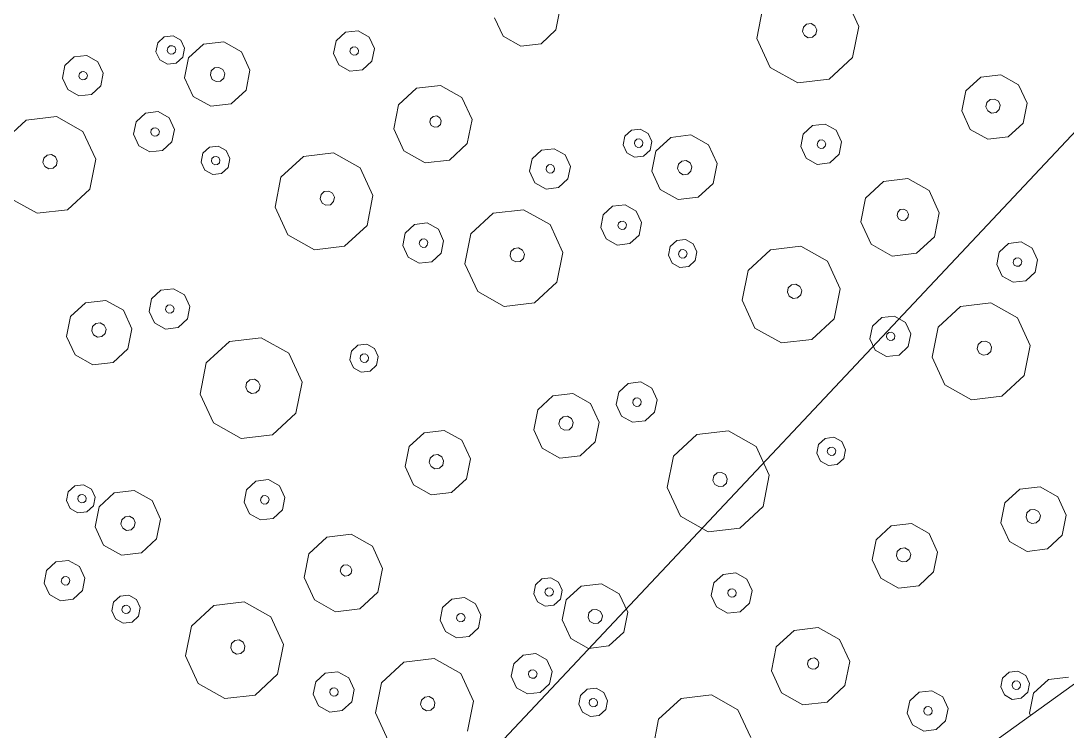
# Model space of a CAD drawing. Header units: metres. Extents: x -2858 to 512, y -1995 to 1252.
# Drawn here: x -474.192 to -470.121, y -195.534 to -192.772 of the extents above; entities that cross this region are included whole.
import ezdxf

# ---------------------------------------------------------------- set-up
doc = ezdxf.new("R2010")
doc.units = ezdxf.units.M
doc.layers.add('Calque commun', color=7, linetype='Continuous')

# ---------------------------------------------------------------- blocks, each defined once
blk = doc.blocks.new('pattern')
at = {"layer": 'Calque commun', "color": 54, "linetype": 'Continuous', "lineweight": 9}
for p, q in [((106.702, 106.776), (106.6427, 106.8284)), ((106.8489, 106.8087), (106.7808, 106.7685)), ((106.8527, 106.8175), (106.8489, 106.8087)), ((106.7808, 106.7685), (106.702, 106.776)), ((106.7633, 106.7317), (106.7931, 106.7493)), ((106.7931, 106.7493), (106.8276, 106.746)), ((106.8276, 106.746), (106.8535, 106.7231)), ((106.7495, 106.6999), (106.7633, 106.7317)), ((106.7852, 106.6995), (106.7893, 106.7091)), ((106.7893, 106.7091), (106.7983, 106.7143)), ((106.7983, 106.7143), (106.8086, 106.7134)), ((106.8086, 106.7134), (106.8164, 106.7065)), ((106.8164, 106.7065), (106.8186, 106.6964)), ((106.8535, 106.7231), (106.861, 106.6893)), ((106.7571, 106.6661), (106.7495, 106.6999)), ((106.783, 106.6432), (106.7571, 106.6661)), ((106.7875, 106.6894), (106.7852, 106.6995)), ((106.7952, 106.6825), (106.7875, 106.6894)), ((106.8056, 106.6816), (106.7952, 106.6825)), ((106.8145, 106.6868), (106.8056, 106.6816)), ((106.8186, 106.6964), (106.8145, 106.6868)), ((106.861, 106.6893), (106.8473, 106.6575)), ((106.8175, 106.6399), (106.783, 106.6432)), ((106.8473, 106.6575), (106.8175, 106.6399)), ((107.0466, 106.5607), (107.0892, 106.5858)), ((107.0892, 106.5858), (107.1384, 106.5811)), ((107.027, 106.5153), (107.0466, 106.5607)), ((107.1384, 106.5811), (107.1755, 106.5484)), ((107.1755, 106.5484), (107.1862, 106.5001)), ((107.0377, 106.467), (107.027, 106.5153)), ((107.0892, 106.5102), (107.0933, 106.5197)), ((107.0914, 106.5), (107.0892, 106.5102)), ((107.0933, 106.5197), (107.1022, 106.525)), ((107.1022, 106.525), (107.1126, 106.524)), ((107.1126, 106.524), (107.1204, 106.5171)), ((107.1226, 106.507), (107.1185, 106.4975)), ((107.1204, 106.5171), (107.1226, 106.507)), ((107.0748, 106.4343), (107.0377, 106.467)), ((107.0992, 106.4932), (107.0914, 106.5)), ((107.1095, 106.4922), (107.0992, 106.4932)), ((107.1185, 106.4975), (107.1095, 106.4922)), ((107.1862, 106.5001), (107.1666, 106.4548)), ((106.1798, 106.4017), (106.2479, 106.4419)), ((106.2479, 106.4419), (106.3267, 106.4344)), ((106.3267, 106.4344), (106.386, 106.382)), ((107.124, 106.4296), (107.0748, 106.4343)), ((107.1666, 106.4548), (107.124, 106.4296)), ((106.1483, 106.3291), (106.1798, 106.4017)), ((106.386, 106.382), (106.4032, 106.3048)), ((106.1655, 106.2519), (106.1483, 106.3291)), ((106.2413, 106.3117), (106.2482, 106.3276)), ((106.2451, 106.2948), (106.2413, 106.3117)), ((106.2482, 106.3276), (106.2631, 106.3364)), ((106.2631, 106.3364), (106.2803, 106.3347)), ((106.2803, 106.3347), (106.2933, 106.3233)), ((106.2971, 106.3064), (106.2902, 106.2905)), ((106.2933, 106.3233), (106.2971, 106.3064)), ((106.4032, 106.3048), (106.3717, 106.2322)), ((106.2581, 106.2834), (106.2451, 106.2948)), ((106.2753, 106.2817), (106.2581, 106.2834)), ((106.2902, 106.2905), (106.2753, 106.2817)), ((106.2248, 106.1995), (106.1655, 106.2519)), ((106.3717, 106.2322), (106.3036, 106.192)), ((106.3036, 106.192), (106.2248, 106.1995)), ((107.166, 106.1537), (107.2478, 106.202)), ((107.2478, 106.202), (107.3423, 106.193)), ((107.3423, 106.193), (107.4134, 106.1301)), ((106.6204, 106.1241), (106.6885, 106.1643)), ((106.6885, 106.1643), (106.7673, 106.1568)), ((106.7673, 106.1568), (106.8266, 106.1044)), ((107.1283, 106.0666), (107.166, 106.1537)), ((106.5889, 106.0515), (106.6204, 106.1241)), ((106.8266, 106.1044), (106.8438, 106.0272)), ((107.4134, 106.1301), (107.4341, 106.0375)), ((106.6962, 106.0515), (106.7111, 106.0603)), ((106.7111, 106.0603), (106.7284, 106.0587)), ((106.7284, 106.0587), (106.7413, 106.0472)), ((107.1489, 105.974), (107.1283, 106.0666)), ((107.2445, 106.0553), (107.25, 106.0679)), ((107.2475, 106.0417), (107.2445, 106.0553)), ((107.25, 106.0679), (107.2619, 106.075)), ((107.2619, 106.075), (107.2757, 106.0737)), ((107.2757, 106.0737), (107.2861, 106.0645)), ((107.2861, 106.0645), (107.2891, 106.051)), ((107.5963, 105.9549), (107.6436, 106.0638)), ((106.6061, 105.9743), (106.5889, 106.0515)), ((106.6893, 106.0357), (106.6962, 106.0515)), ((106.6931, 106.0188), (106.6893, 106.0357)), ((106.7061, 106.0073), (106.6931, 106.0188)), ((106.7382, 106.0145), (106.7233, 106.0057)), ((106.7451, 106.0303), (106.7382, 106.0145)), ((106.7413, 106.0472), (106.7451, 106.0303)), ((106.8438, 106.0272), (106.8123, 105.9547)), ((107.2579, 106.0326), (107.2475, 106.0417)), ((107.2717, 106.0313), (107.2579, 106.0326)), ((107.2836, 106.0383), (107.2717, 106.0313)), ((107.2891, 106.051), (107.2836, 106.0383)), ((107.4341, 106.0375), (107.3963, 105.9504)), ((106.6654, 105.9219), (106.6061, 105.9743)), ((106.7233, 106.0057), (106.7061, 106.0073)), ((107.2201, 105.9111), (107.1489, 105.974)), ((106.8123, 105.9547), (106.7442, 105.9144)), ((107.3963, 105.9504), (107.3146, 105.9021)), ((107.6221, 105.8391), (107.5963, 105.9549)), ((105.7819, 105.8565), (105.8841, 105.9169)), ((105.8841, 105.9169), (106.0022, 105.9056)), ((106.0022, 105.9056), (106.0912, 105.8271)), ((106.7442, 105.9144), (106.6654, 105.9219)), ((107.3146, 105.9021), (107.2201, 105.9111)), ((105.7347, 105.7477), (105.7819, 105.8565)), ((106.0912, 105.8271), (106.117, 105.7112)), ((107.7111, 105.7605), (107.6221, 105.8391)), ((107.9314, 105.8096), (107.8292, 105.7493)), ((105.7605, 105.6318), (105.7347, 105.7477)), ((105.88, 105.7334), (105.8869, 105.7493)), ((105.8838, 105.7166), (105.88, 105.7334)), ((105.8869, 105.7493), (105.9018, 105.7581)), ((105.9018, 105.7581), (105.919, 105.7565)), ((105.919, 105.7565), (105.932, 105.745)), ((105.9358, 105.7281), (105.9289, 105.7123)), ((105.932, 105.745), (105.9358, 105.7281)), ((107.8292, 105.7493), (107.7111, 105.7605)), ((105.8967, 105.7051), (105.8838, 105.7166)), ((105.914, 105.7035), (105.8967, 105.7051)), ((105.9289, 105.7123), (105.914, 105.7035)), ((106.117, 105.7112), (106.0698, 105.6024)), ((107.1942, 105.641), (107.2139, 105.6864)), ((107.2139, 105.6864), (107.2565, 105.7115)), ((107.2565, 105.7115), (107.3057, 105.7069)), ((107.3057, 105.7069), (107.3428, 105.6741)), ((105.4938, 105.6101), (105.5135, 105.6555)), ((105.5135, 105.6555), (105.556, 105.6806)), ((105.556, 105.6806), (105.6053, 105.6759)), ((105.6053, 105.6759), (105.6423, 105.6432)), ((107.2606, 105.6454), (107.2695, 105.6507)), ((107.2695, 105.6507), (107.2798, 105.6497)), ((107.2798, 105.6497), (107.2876, 105.6429)), ((107.3428, 105.6741), (107.3535, 105.6259)), ((105.5045, 105.5619), (105.4938, 105.6101)), ((105.556, 105.605), (105.5601, 105.6145)), ((105.5583, 105.5949), (105.556, 105.605)), ((105.5601, 105.6145), (105.5691, 105.6198)), ((105.5691, 105.6198), (105.5794, 105.6188)), ((105.5794, 105.6188), (105.5872, 105.6119)), ((105.5872, 105.6119), (105.5894, 105.6018)), ((105.6423, 105.6432), (105.6531, 105.5949)), ((105.8495, 105.5533), (105.7605, 105.6318)), ((106.5632, 105.5916), (106.593, 105.6092)), ((106.593, 105.6092), (106.6274, 105.6059)), ((106.6274, 105.6059), (106.6534, 105.583)), ((107.205, 105.5928), (107.1942, 105.641)), ((107.2564, 105.6359), (107.2606, 105.6454)), ((107.2587, 105.6258), (107.2564, 105.6359)), ((107.2665, 105.6189), (107.2587, 105.6258)), ((107.2768, 105.6179), (107.2665, 105.6189)), ((107.2857, 105.6232), (107.2768, 105.6179)), ((107.2899, 105.6327), (107.2857, 105.6232)), ((107.2876, 105.6429), (107.2899, 105.6327)), ((107.3535, 105.6259), (107.3338, 105.5805)), ((105.566, 105.588), (105.5583, 105.5949)), ((105.5764, 105.587), (105.566, 105.588)), ((105.5853, 105.5923), (105.5764, 105.587)), ((105.5894, 105.6018), (105.5853, 105.5923)), ((105.6531, 105.5949), (105.6334, 105.5496)), ((106.0698, 105.6024), (105.9676, 105.542)), ((106.5494, 105.5598), (106.5632, 105.5916)), ((106.5872, 105.557), (106.5913, 105.5665)), ((106.5913, 105.5665), (106.6002, 105.5718)), ((106.6002, 105.5718), (106.6106, 105.5708)), ((106.6106, 105.5708), (106.6184, 105.5639)), ((106.6534, 105.583), (106.6609, 105.5492)), ((107.242, 105.5601), (107.205, 105.5928)), ((107.3338, 105.5805), (107.2913, 105.5554)), ((107.9082, 105.5528), (107.938, 105.5704)), ((107.938, 105.5704), (107.9725, 105.5671)), ((107.9725, 105.5671), (107.9984, 105.5442)), ((105.5416, 105.5291), (105.5045, 105.5619)), ((105.5908, 105.5244), (105.5416, 105.5291)), ((105.6334, 105.5496), (105.5908, 105.5244)), ((105.9676, 105.542), (105.8495, 105.5533)), ((106.5569, 105.526), (106.5494, 105.5598)), ((106.5829, 105.5031), (106.5569, 105.526)), ((106.5894, 105.5468), (106.5872, 105.557)), ((106.5972, 105.54), (106.5894, 105.5468)), ((106.6075, 105.539), (106.5972, 105.54)), ((106.6165, 105.5443), (106.6075, 105.539)), ((106.6206, 105.5538), (106.6165, 105.5443)), ((106.6184, 105.5639), (106.6206, 105.5538)), ((106.6609, 105.5492), (106.6471, 105.5174)), ((107.2913, 105.5554), (107.242, 105.5601)), ((107.8944, 105.5211), (107.9082, 105.5528)), ((107.9339, 105.5183), (107.938, 105.5279)), ((107.938, 105.5279), (107.947, 105.5331)), ((107.947, 105.5331), (107.9573, 105.5322)), ((107.9573, 105.5322), (107.9651, 105.5253)), ((107.9651, 105.5253), (107.9673, 105.5151)), ((107.9984, 105.5442), (108.0059, 105.5105)), ((106.0578, 105.4805), (106.1004, 105.5056)), ((106.1004, 105.5056), (106.1496, 105.501)), ((106.1496, 105.501), (106.1866, 105.4682)), ((106.6173, 105.4998), (106.5829, 105.5031)), ((106.6471, 105.5174), (106.6173, 105.4998)), ((106.8349, 105.4372), (106.9413, 105.5001)), ((106.9413, 105.5001), (107.0644, 105.4883)), ((107.0644, 105.4883), (107.157, 105.4065)), ((107.902, 105.4873), (107.8944, 105.5211)), ((107.9279, 105.4644), (107.902, 105.4873)), ((107.9361, 105.5082), (107.9339, 105.5183)), ((107.9439, 105.5013), (107.9361, 105.5082)), ((107.9543, 105.5003), (107.9439, 105.5013)), ((107.9632, 105.5056), (107.9543, 105.5003)), ((107.9673, 105.5151), (107.9632, 105.5056)), ((108.0059, 105.5105), (107.9922, 105.4787)), ((106.0381, 105.4351), (106.0578, 105.4805)), ((106.1044, 105.4395), (106.1134, 105.4448)), ((106.1134, 105.4448), (106.1237, 105.4438)), ((106.1237, 105.4438), (106.1315, 105.437)), ((106.1866, 105.4682), (106.1974, 105.42)), ((107.9624, 105.4611), (107.9279, 105.4644)), ((107.9922, 105.4787), (107.9624, 105.4611)), ((106.0489, 105.3869), (106.0381, 105.4351)), ((106.1003, 105.43), (106.1044, 105.4395)), ((106.1026, 105.4199), (106.1003, 105.43)), ((106.1103, 105.413), (106.1026, 105.4199)), ((106.1207, 105.412), (106.1103, 105.413)), ((106.1296, 105.4173), (106.1207, 105.412)), ((106.1338, 105.4268), (106.1296, 105.4173)), ((106.1315, 105.437), (106.1338, 105.4268)), ((106.1974, 105.42), (106.1777, 105.3746)), ((106.7857, 105.3238), (106.8349, 105.4372)), ((107.157, 105.4065), (107.1839, 105.2859)), ((107.5995, 105.3818), (107.6676, 105.422)), ((107.6676, 105.422), (107.7464, 105.4145)), ((107.7464, 105.4145), (107.8057, 105.3621)), ((106.0859, 105.3542), (106.0489, 105.3869)), ((106.1777, 105.3746), (106.1351, 105.3495)), ((107.568, 105.3092), (107.5995, 105.3818)), ((107.8057, 105.3621), (107.8229, 105.2849)), ((106.1351, 105.3495), (106.0859, 105.3542)), ((106.8126, 105.2032), (106.7857, 105.3238)), ((106.9469, 105.3081), (106.9538, 105.324)), ((106.9538, 105.324), (106.9687, 105.3328)), ((106.9687, 105.3328), (106.9859, 105.3311)), ((106.9859, 105.3311), (106.9989, 105.3197)), ((107.6751, 105.3174), (107.69, 105.3262)), ((107.69, 105.3262), (107.7073, 105.3246)), ((107.7073, 105.3246), (107.7202, 105.3131)), ((107.9672, 105.3162), (108.0098, 105.3413)), ((108.0098, 105.3413), (108.059, 105.3366)), ((108.059, 105.3366), (108.0961, 105.3039)), ((105.6328, 105.2485), (105.7146, 105.2968)), ((105.7146, 105.2968), (105.8091, 105.2878)), ((105.8091, 105.2878), (105.8803, 105.2249)), ((106.9507, 105.2912), (106.9469, 105.3081)), ((106.9636, 105.2797), (106.9507, 105.2912)), ((106.9809, 105.2781), (106.9636, 105.2797)), ((106.9958, 105.2869), (106.9809, 105.2781)), ((107.0027, 105.3028), (106.9958, 105.2869)), ((106.9989, 105.3197), (107.0027, 105.3028)), ((107.1839, 105.2859), (107.1347, 105.1725)), ((107.5852, 105.232), (107.568, 105.3092)), ((107.6683, 105.3015), (107.6751, 105.3174)), ((107.672, 105.2846), (107.6683, 105.3015)), ((107.685, 105.2732), (107.672, 105.2846)), ((107.7171, 105.2803), (107.7022, 105.2715)), ((107.724, 105.2962), (107.7171, 105.2803)), ((107.7202, 105.3131), (107.724, 105.2962)), ((107.8229, 105.2849), (107.7914, 105.2123)), ((107.9475, 105.2708), (107.9672, 105.3162)), ((108.0126, 105.2781), (108.0215, 105.2834)), ((108.0215, 105.2834), (108.0319, 105.2824)), ((108.0319, 105.2824), (108.0396, 105.2755)), ((108.0961, 105.3039), (108.1068, 105.2556)), ((105.0872, 105.2189), (105.1553, 105.2591)), ((105.1553, 105.2591), (105.2341, 105.2516)), ((105.2341, 105.2516), (105.2934, 105.1992)), ((105.5951, 105.1614), (105.6328, 105.2485)), ((107.7022, 105.2715), (107.685, 105.2732)), ((107.9583, 105.2225), (107.9475, 105.2708)), ((108.0084, 105.2686), (108.0126, 105.2781)), ((108.0107, 105.2585), (108.0084, 105.2686)), ((108.0185, 105.2516), (108.0107, 105.2585)), ((108.0288, 105.2506), (108.0185, 105.2516)), ((108.0378, 105.2559), (108.0288, 105.2506)), ((108.0419, 105.2654), (108.0378, 105.2559)), ((108.0396, 105.2755), (108.0419, 105.2654)), ((108.1068, 105.2556), (108.0872, 105.2103)), ((105.0557, 105.1463), (105.0872, 105.2189)), ((105.2934, 105.1992), (105.3106, 105.122)), ((105.8803, 105.2249), (105.9009, 105.1323)), ((106.1104, 105.1586), (106.2126, 105.2189)), ((106.2126, 105.2189), (106.3307, 105.2077)), ((106.3307, 105.2077), (106.4196, 105.1291)), ((106.9052, 105.1214), (106.8126, 105.2032)), ((107.6445, 105.1796), (107.5852, 105.232)), ((107.7914, 105.2123), (107.7233, 105.1721)), ((107.9954, 105.1898), (107.9583, 105.2225)), ((108.0872, 105.2103), (108.0446, 105.1851)), ((108.2576, 105.1654), (108.3598, 105.2257)), ((105.6157, 105.0688), (105.5951, 105.1614)), ((105.7113, 105.1501), (105.7168, 105.1628)), ((105.7168, 105.1628), (105.7287, 105.1698)), ((105.7287, 105.1698), (105.7425, 105.1685)), ((105.7425, 105.1685), (105.7529, 105.1593)), ((105.7529, 105.1593), (105.7559, 105.1458)), ((106.0632, 105.0497), (106.1104, 105.1586)), ((107.1347, 105.1725), (107.0283, 105.1096)), ((107.7233, 105.1721), (107.6445, 105.1796)), ((108.0446, 105.1851), (107.9954, 105.1898)), ((108.2104, 105.0565), (108.2576, 105.1654)), ((105.0729, 105.0691), (105.0557, 105.1463)), ((105.1562, 105.1305), (105.163, 105.1463)), ((105.1599, 105.1136), (105.1562, 105.1305)), ((105.163, 105.1463), (105.178, 105.1551)), ((105.178, 105.1551), (105.1952, 105.1535)), ((105.1952, 105.1535), (105.2082, 105.142)), ((105.2119, 105.1252), (105.205, 105.1093)), ((105.2082, 105.142), (105.2119, 105.1252)), ((105.3106, 105.122), (105.2791, 105.0495)), ((105.7143, 105.1365), (105.7113, 105.1501)), ((105.7247, 105.1274), (105.7143, 105.1365)), ((105.7385, 105.1261), (105.7247, 105.1274)), ((105.7504, 105.1331), (105.7385, 105.1261)), ((105.7559, 105.1458), (105.7504, 105.1331)), ((105.9009, 105.1323), (105.8631, 105.0452)), ((106.4196, 105.1291), (106.4454, 105.0133)), ((107.0283, 105.1096), (106.9052, 105.1214)), ((107.692, 105.1036), (107.7058, 105.1353)), ((107.7058, 105.1353), (107.7356, 105.1529)), ((107.7318, 105.1127), (107.7408, 105.118)), ((107.7356, 105.1529), (107.7701, 105.1496)), ((107.7408, 105.118), (107.7511, 105.117)), ((107.7511, 105.117), (107.7589, 105.1101)), ((107.7701, 105.1496), (107.796, 105.1267)), ((107.796, 105.1267), (107.8035, 105.0929)), ((105.1729, 105.1021), (105.1599, 105.1136)), ((105.1901, 105.1005), (105.1729, 105.1021)), ((105.205, 105.1093), (105.1901, 105.1005)), ((107.6996, 105.0698), (107.692, 105.1036)), ((107.7277, 105.1032), (107.7318, 105.1127)), ((107.73, 105.0931), (107.7277, 105.1032)), ((107.7377, 105.0862), (107.73, 105.0931)), ((107.7481, 105.0852), (107.7377, 105.0862)), ((107.757, 105.0905), (107.7481, 105.0852)), ((107.7611, 105.1), (107.757, 105.0905)), ((107.7589, 105.1101), (107.7611, 105.1)), ((107.8035, 105.0929), (107.7898, 105.0612)), ((105.1322, 105.0167), (105.0729, 105.0691)), ((105.2791, 105.0495), (105.211, 105.0092)), ((105.6869, 105.0059), (105.6157, 105.0688)), ((105.8631, 105.0452), (105.7814, 104.9969)), ((106.089, 104.9339), (106.0632, 105.0497)), ((106.2085, 105.0355), (106.2153, 105.0514)), ((106.2122, 105.0186), (106.2085, 105.0355)), ((106.2153, 105.0514), (106.2302, 105.0602)), ((106.2302, 105.0602), (106.2475, 105.0585)), ((106.2475, 105.0585), (106.2604, 105.0471)), ((106.2604, 105.0471), (106.2642, 105.0302)), ((107.7255, 105.0469), (107.6996, 105.0698)), ((107.76, 105.0436), (107.7255, 105.0469)), ((107.7898, 105.0612), (107.76, 105.0436)), ((108.2362, 104.9407), (108.2104, 105.0565)), ((108.3557, 105.0423), (108.3626, 105.0582)), ((108.3594, 105.0254), (108.3557, 105.0423)), ((108.3626, 105.0582), (108.3775, 105.067)), ((108.3775, 105.067), (108.3947, 105.0653)), ((108.3947, 105.0653), (108.4077, 105.0539)), ((108.4114, 105.037), (108.4045, 105.0211)), ((108.4077, 105.0539), (108.4114, 105.037)), ((105.211, 105.0092), (105.1322, 105.0167)), ((105.7814, 104.9969), (105.6869, 105.0059)), ((106.2252, 105.0072), (106.2122, 105.0186)), ((106.2424, 105.0055), (106.2252, 105.0072)), ((106.2573, 105.0143), (106.2424, 105.0055)), ((106.2642, 105.0302), (106.2573, 105.0143)), ((106.4454, 105.0133), (106.3982, 104.9044)), ((108.3724, 105.0139), (108.3594, 105.0254)), ((108.3896, 105.0123), (108.3724, 105.0139)), ((108.4045, 105.0211), (108.3896, 105.0123)), ((108.5927, 105.0201), (108.5455, 104.9112)), ((107.9695, 104.919), (107.9891, 104.9643)), ((107.9891, 104.9643), (108.0317, 104.9894)), ((108.0317, 104.9894), (108.0809, 104.9848)), ((108.0809, 104.9848), (108.118, 104.952)), ((106.1779, 104.8554), (106.089, 104.9339)), ((106.8876, 104.8703), (106.9073, 104.9157)), ((106.9073, 104.9157), (106.9498, 104.9408)), ((106.9498, 104.9408), (106.999, 104.9361)), ((106.999, 104.9361), (107.0361, 104.9034)), ((107.9802, 104.8707), (107.9695, 104.919)), ((108.0317, 104.9138), (108.0358, 104.9233)), ((108.0339, 104.9037), (108.0317, 104.9138)), ((108.0358, 104.9233), (108.0447, 104.9286)), ((108.0447, 104.9286), (108.0551, 104.9276)), ((108.0551, 104.9276), (108.0629, 104.9208)), ((108.0629, 104.9208), (108.0651, 104.9106)), ((108.118, 104.952), (108.1288, 104.9038)), ((108.3251, 104.8621), (108.2362, 104.9407)), ((106.3982, 104.9044), (106.2961, 104.8441)), ((106.9498, 104.8652), (106.9539, 104.8747)), ((106.9539, 104.8747), (106.9629, 104.88)), ((106.9629, 104.88), (106.9732, 104.879)), ((106.9732, 104.879), (106.981, 104.8721)), ((106.981, 104.8721), (106.9832, 104.862)), ((107.0361, 104.9034), (107.0469, 104.8551)), ((108.0417, 104.8968), (108.0339, 104.9037)), ((108.052, 104.8958), (108.0417, 104.8968)), ((108.061, 104.9011), (108.052, 104.8958)), ((108.0651, 104.9106), (108.061, 104.9011)), ((108.1288, 104.9038), (108.1091, 104.8584)), ((108.5455, 104.9112), (108.4433, 104.8509)), ((106.2961, 104.8441), (106.1779, 104.8554)), ((106.8983, 104.822), (106.8876, 104.8703)), ((106.952, 104.855), (106.9498, 104.8652)), ((106.9598, 104.8482), (106.952, 104.855)), ((106.9702, 104.8472), (106.9598, 104.8482)), ((106.9791, 104.8525), (106.9702, 104.8472)), ((106.9832, 104.862), (106.9791, 104.8525)), ((107.0469, 104.8551), (107.0272, 104.8098)), ((107.1223, 104.8053), (107.1904, 104.8455)), ((107.1904, 104.8455), (107.2692, 104.838)), ((107.2692, 104.838), (107.3285, 104.7857)), ((108.0173, 104.838), (107.9802, 104.8707)), ((108.0665, 104.8333), (108.0173, 104.838)), ((108.1091, 104.8584), (108.0665, 104.8333)), ((108.4433, 104.8509), (108.3251, 104.8621)), ((105.6807, 104.7812), (105.7233, 104.8064)), ((105.7233, 104.8064), (105.7725, 104.8017)), ((105.7725, 104.8017), (105.8096, 104.7689)), ((106.9354, 104.7893), (106.8983, 104.822)), ((107.0272, 104.8098), (106.9846, 104.7846)), ((107.0908, 104.7327), (107.1223, 104.8053)), ((108.5335, 104.7893), (108.576, 104.8145)), ((108.576, 104.8145), (108.6253, 104.8098)), ((108.6253, 104.8098), (108.6623, 104.7771)), ((105.6611, 104.7359), (105.6807, 104.7812)), ((105.8096, 104.7689), (105.8203, 104.7207)), ((106.9846, 104.7846), (106.9354, 104.7893)), ((107.3285, 104.7857), (107.3457, 104.7084)), ((108.5138, 104.744), (108.5335, 104.7893)), ((108.5801, 104.7484), (108.5891, 104.7537)), ((108.5891, 104.7537), (108.5994, 104.7527)), ((108.5994, 104.7527), (108.6072, 104.7458)), ((108.6623, 104.7771), (108.6731, 104.7288)), ((105.6718, 104.6876), (105.6611, 104.7359)), ((105.7233, 104.7307), (105.7274, 104.7403)), ((105.7255, 104.7206), (105.7233, 104.7307)), ((105.7333, 104.7137), (105.7255, 104.7206)), ((105.7274, 104.7403), (105.7363, 104.7455)), ((105.7436, 104.7127), (105.7333, 104.7137)), ((105.7363, 104.7455), (105.7467, 104.7445)), ((105.7526, 104.718), (105.7436, 104.7127)), ((105.7467, 104.7445), (105.7544, 104.7377)), ((105.7567, 104.7275), (105.7526, 104.718)), ((105.7544, 104.7377), (105.7567, 104.7275)), ((105.8203, 104.7207), (105.8007, 104.6753)), ((107.108, 104.6555), (107.0908, 104.7327)), ((107.1838, 104.7154), (107.1907, 104.7312)), ((107.1876, 104.6985), (107.1838, 104.7154)), ((107.1907, 104.7312), (107.2056, 104.74)), ((107.2056, 104.74), (107.2228, 104.7384)), ((107.2228, 104.7384), (107.2358, 104.7269)), ((107.2396, 104.71), (107.2327, 104.6942)), ((107.2358, 104.7269), (107.2396, 104.71)), ((108.5245, 104.6957), (108.5138, 104.744)), ((108.576, 104.7389), (108.5801, 104.7484)), ((108.5782, 104.7287), (108.576, 104.7389)), ((108.586, 104.7218), (108.5782, 104.7287)), ((108.5964, 104.7209), (108.586, 104.7218)), ((108.6053, 104.7261), (108.5964, 104.7209)), ((108.6094, 104.7357), (108.6053, 104.7261)), ((108.6072, 104.7458), (108.6094, 104.7357)), ((108.6731, 104.7288), (108.6534, 104.6834)), ((105.7089, 104.6549), (105.6718, 104.6876)), ((105.8007, 104.6753), (105.7581, 104.6502)), ((107.2006, 104.687), (107.1876, 104.6985)), ((107.2178, 104.6854), (107.2006, 104.687)), ((107.2327, 104.6942), (107.2178, 104.6854)), ((107.3457, 104.7084), (107.3142, 104.6359)), ((108.5616, 104.663), (108.5245, 104.6957)), ((108.6534, 104.6834), (108.6108, 104.6583)), ((105.7581, 104.6502), (105.7089, 104.6549)), ((106.3613, 104.6159), (106.375, 104.6476)), ((106.375, 104.6476), (106.4048, 104.6652)), ((106.4048, 104.6652), (106.4393, 104.6619)), ((106.4048, 104.6227), (106.4138, 104.6279)), ((106.4138, 104.6279), (106.4241, 104.627)), ((106.4393, 104.6619), (106.4652, 104.639)), ((106.4652, 104.639), (106.4728, 104.6053)), ((107.1673, 104.6031), (107.108, 104.6555)), ((107.3142, 104.6359), (107.2461, 104.5956)), ((108.6108, 104.6583), (108.5616, 104.663)), ((105.3017, 104.532), (105.4081, 104.5949)), ((105.4081, 104.5949), (105.5312, 104.5831)), ((106.3688, 104.5821), (106.3613, 104.6159)), ((106.4007, 104.6131), (106.4048, 104.6227)), ((106.403, 104.603), (106.4007, 104.6131)), ((106.4108, 104.5961), (106.403, 104.603)), ((106.4211, 104.5951), (106.4108, 104.5961)), ((106.43, 104.6004), (106.4211, 104.5951)), ((106.4241, 104.627), (106.4319, 104.6201)), ((106.4342, 104.61), (106.43, 104.6004)), ((106.4319, 104.6201), (106.4342, 104.61)), ((106.4728, 104.6053), (106.459, 104.5735)), ((107.2461, 104.5956), (107.1673, 104.6031)), ((108.1085, 104.5574), (108.1903, 104.6056)), ((108.1903, 104.6056), (108.2848, 104.5966)), ((108.2848, 104.5966), (108.3559, 104.5338)), ((105.5312, 104.5831), (105.6238, 104.5013)), ((106.3947, 104.5592), (106.3688, 104.5821)), ((106.4292, 104.5559), (106.3947, 104.5592)), ((106.459, 104.5735), (106.4292, 104.5559)), ((107.5629, 104.5277), (107.631, 104.5679)), ((107.631, 104.5679), (107.7098, 104.5604)), ((107.7098, 104.5604), (107.7691, 104.5081)), ((108.0707, 104.4703), (108.1085, 104.5574)), ((105.2525, 104.4186), (105.3017, 104.532)), ((106.0663, 104.4766), (106.1344, 104.5168)), ((106.1344, 104.5168), (106.2132, 104.5093)), ((106.2132, 104.5093), (106.2725, 104.457)), ((107.5314, 104.4552), (107.5629, 104.5277)), ((107.7691, 104.5081), (107.7863, 104.4309)), ((108.3559, 104.5338), (108.3766, 104.4411)), ((108.5861, 104.4674), (108.6882, 104.5277)), ((108.6882, 104.5277), (108.8064, 104.5165)), ((108.8064, 104.5165), (108.8953, 104.438)), ((105.6238, 104.5013), (105.6507, 104.3807)), ((106.0348, 104.404), (106.0663, 104.4766)), ((108.0914, 104.3776), (108.0707, 104.4703)), ((108.187, 104.4589), (108.1925, 104.4716)), ((108.1925, 104.4716), (108.2044, 104.4786)), ((108.2044, 104.4786), (108.2182, 104.4773)), ((108.2182, 104.4773), (108.2286, 104.4682)), ((108.2286, 104.4682), (108.2316, 104.4546)), ((108.5388, 104.3586), (108.5861, 104.4674)), ((105.4206, 104.4188), (105.4355, 104.4276)), ((105.4355, 104.4276), (105.4527, 104.4259)), ((105.4527, 104.4259), (105.4657, 104.4145)), ((106.2725, 104.457), (106.2897, 104.3797)), ((106.434, 104.411), (106.4766, 104.4361)), ((106.4766, 104.4361), (106.5258, 104.4314)), ((106.5258, 104.4314), (106.5629, 104.3987)), ((107.5486, 104.3779), (107.5314, 104.4552)), ((107.6318, 104.4393), (107.6387, 104.4552)), ((107.6356, 104.4224), (107.6318, 104.4393)), ((107.6387, 104.4552), (107.6536, 104.464)), ((107.6536, 104.464), (107.6709, 104.4623)), ((107.6709, 104.4623), (107.6838, 104.4509)), ((107.6876, 104.434), (107.6807, 104.4181)), ((107.6838, 104.4509), (107.6876, 104.434)), ((107.7863, 104.4309), (107.7548, 104.3583)), ((108.19, 104.4454), (108.187, 104.4589)), ((108.2004, 104.4362), (108.19, 104.4454)), ((108.2141, 104.4349), (108.2004, 104.4362)), ((108.2261, 104.4419), (108.2141, 104.4349)), ((108.2316, 104.4546), (108.2261, 104.4419)), ((108.3766, 104.4411), (108.3388, 104.354)), ((108.8953, 104.438), (108.9211, 104.3221)), ((105.4137, 104.4029), (105.4206, 104.4188)), ((105.4175, 104.386), (105.4137, 104.4029)), ((105.4305, 104.3745), (105.4175, 104.386)), ((105.4695, 104.3976), (105.4626, 104.3817)), ((105.4657, 104.4145), (105.4695, 104.3976)), ((106.052, 104.3268), (106.0348, 104.404)), ((106.1351, 104.3963), (106.142, 104.4122)), ((106.1388, 104.3794), (106.1351, 104.3963)), ((106.142, 104.4122), (106.1569, 104.421)), ((106.1569, 104.421), (106.1741, 104.4194)), ((106.1741, 104.4194), (106.1871, 104.4079)), ((106.1908, 104.391), (106.1839, 104.3751)), ((106.1871, 104.4079), (106.1908, 104.391)), ((106.4144, 104.3656), (106.434, 104.411)), ((106.5629, 104.3987), (106.5737, 104.3504)), ((107.6486, 104.411), (107.6356, 104.4224)), ((107.6658, 104.4093), (107.6486, 104.411)), ((107.6807, 104.4181), (107.6658, 104.4093)), ((105.4477, 104.3729), (105.4305, 104.3745)), ((105.4626, 104.3817), (105.4477, 104.3729)), ((105.6507, 104.3807), (105.6015, 104.2673)), ((106.1518, 104.368), (106.1388, 104.3794)), ((106.169, 104.3663), (106.1518, 104.368)), ((106.1839, 104.3751), (106.169, 104.3663)), ((106.2897, 104.3797), (106.2582, 104.3072)), ((106.4251, 104.3173), (106.4144, 104.3656)), ((106.4753, 104.3634), (106.4794, 104.3729)), ((106.4775, 104.3533), (106.4753, 104.3634)), ((106.4853, 104.3464), (106.4775, 104.3533)), ((106.4794, 104.3729), (106.4883, 104.3782)), ((106.4957, 104.3454), (106.4853, 104.3464)), ((106.4883, 104.3782), (106.4987, 104.3772)), ((106.5046, 104.3507), (106.4957, 104.3454)), ((106.4987, 104.3772), (106.5065, 104.3703)), ((106.5087, 104.3602), (106.5046, 104.3507)), ((106.5065, 104.3703), (106.5087, 104.3602)), ((106.5737, 104.3504), (106.554, 104.3051)), ((107.6079, 104.3256), (107.5486, 104.3779)), ((107.7548, 104.3583), (107.6867, 104.3181)), ((108.1626, 104.3148), (108.0914, 104.3776)), ((108.3388, 104.354), (108.2571, 104.3058)), ((108.5646, 104.2427), (108.5388, 104.3586)), ((108.6841, 104.3443), (108.691, 104.3602)), ((108.6879, 104.3274), (108.6841, 104.3443)), ((108.691, 104.3602), (108.7059, 104.369)), ((108.7059, 104.369), (108.7231, 104.3674)), ((108.7231, 104.3674), (108.7361, 104.3559)), ((108.7361, 104.3559), (108.7399, 104.339)), ((106.1114, 104.2744), (106.052, 104.3268)), ((106.2582, 104.3072), (106.1901, 104.2669)), ((106.4622, 104.2846), (106.4251, 104.3173)), ((106.554, 104.3051), (106.5114, 104.2799)), ((106.7244, 104.2602), (106.8266, 104.3205)), ((106.8266, 104.3205), (106.9447, 104.3092)), ((106.9447, 104.3092), (107.0337, 104.2307)), ((107.6867, 104.3181), (107.6079, 104.3256)), ((108.2571, 104.3058), (108.1626, 104.3148)), ((108.7009, 104.316), (108.6879, 104.3274)), ((108.7181, 104.3144), (108.7009, 104.316)), ((108.733, 104.3232), (108.7181, 104.3144)), ((108.7399, 104.339), (108.733, 104.3232)), ((108.9211, 104.3221), (108.8739, 104.2133)), ((105.6015, 104.2673), (105.4951, 104.2044)), ((106.1901, 104.2669), (106.1114, 104.2744)), ((106.5114, 104.2799), (106.4622, 104.2846)), ((106.1589, 104.1984), (106.1726, 104.2301)), ((106.1726, 104.2301), (106.2024, 104.2477)), ((106.2024, 104.2477), (106.2369, 104.2444)), ((106.2369, 104.2444), (106.2628, 104.2215)), ((106.2628, 104.2215), (106.2704, 104.1877)), ((106.6772, 104.1513), (106.7244, 104.2602)), ((107.0337, 104.2307), (107.0595, 104.1149)), ((108.6536, 104.1642), (108.5646, 104.2427)), ((106.1664, 104.1646), (106.1589, 104.1984)), ((106.1945, 104.198), (106.1987, 104.2075)), ((106.1968, 104.1879), (106.1945, 104.198)), ((106.2046, 104.181), (106.1968, 104.1879)), ((106.1987, 104.2075), (106.2076, 104.2128)), ((106.2149, 104.18), (106.2046, 104.181)), ((106.2076, 104.2128), (106.2179, 104.2118)), ((106.2238, 104.1853), (106.2149, 104.18)), ((106.2179, 104.2118), (106.2257, 104.2049)), ((106.228, 104.1948), (106.2238, 104.1853)), ((106.2257, 104.2049), (106.228, 104.1948)), ((106.2704, 104.1877), (106.2566, 104.156)), ((108.8739, 104.2133), (108.7717, 104.1529)), ((106.1923, 104.1417), (106.1664, 104.1646)), ((106.2268, 104.1384), (106.1923, 104.1417)), ((106.2566, 104.156), (106.2268, 104.1384)), ((106.703, 104.0355), (106.6772, 104.1513)), ((106.8225, 104.1371), (106.8294, 104.153)), ((106.8294, 104.153), (106.8443, 104.1618)), ((106.8443, 104.1618), (106.8615, 104.1601)), ((106.8615, 104.1601), (106.8745, 104.1487)), ((106.8745, 104.1487), (106.8783, 104.1318)), ((108.7717, 104.1529), (108.6536, 104.1642)), ((106.8263, 104.1202), (106.8225, 104.1371)), ((106.8392, 104.1087), (106.8263, 104.1202)), ((106.8565, 104.1071), (106.8392, 104.1087)), ((106.8714, 104.1159), (106.8565, 104.1071)), ((106.8783, 104.1318), (106.8714, 104.1159)), ((107.0595, 104.1149), (107.0123, 104.006)), ((108.1564, 104.0901), (108.199, 104.1152)), ((108.199, 104.1152), (108.2482, 104.1105)), ((108.2482, 104.1105), (108.2853, 104.0778)), ((106.4363, 104.0138), (106.456, 104.0591)), ((106.456, 104.0591), (106.4985, 104.0843)), ((106.4985, 104.0843), (106.5478, 104.0796)), ((106.5478, 104.0796), (106.5848, 104.0468)), ((108.1367, 104.0447), (108.1564, 104.0901)), ((108.2853, 104.0778), (108.296, 104.0295)), ((106.4985, 104.0086), (106.5026, 104.0182)), ((106.5026, 104.0182), (106.5116, 104.0234)), ((106.5116, 104.0234), (106.5219, 104.0224)), ((106.5219, 104.0224), (106.5297, 104.0156)), ((106.5848, 104.0468), (106.5956, 103.9986)), ((106.792, 103.9569), (106.703, 104.0355)), ((108.1475, 103.9964), (108.1367, 104.0447)), ((108.1989, 104.0396), (108.2031, 104.0491)), ((108.2012, 104.0294), (108.1989, 104.0396)), ((108.209, 104.0226), (108.2012, 104.0294)), ((108.2031, 104.0491), (108.212, 104.0544)), ((108.2193, 104.0216), (108.209, 104.0226)), ((108.212, 104.0544), (108.2223, 104.0534)), ((108.2282, 104.0268), (108.2193, 104.0216)), ((108.2223, 104.0534), (108.2301, 104.0465)), ((108.2324, 104.0364), (108.2282, 104.0268)), ((108.2301, 104.0465), (108.2324, 104.0364)), ((108.296, 104.0295), (108.2763, 103.9841)), ((106.447, 103.9655), (106.4363, 104.0138)), ((106.5007, 103.9985), (106.4985, 104.0086)), ((106.5085, 103.9916), (106.5007, 103.9985)), ((106.5189, 103.9906), (106.5085, 103.9916)), ((106.5278, 103.9959), (106.5189, 103.9906)), ((106.5319, 104.0054), (106.5278, 103.9959)), ((106.5297, 104.0156), (106.5319, 104.0054)), ((106.5956, 103.9986), (106.5759, 103.9532)), ((107.0123, 104.006), (106.9101, 103.9457)), ((107.4919, 103.9635), (107.5057, 103.9952)), ((107.5057, 103.9952), (107.5355, 104.0128)), ((107.5355, 104.0128), (107.5699, 104.0095)), ((107.5699, 104.0095), (107.5959, 103.9866)), ((107.5959, 103.9866), (107.6034, 103.9528)), ((108.1845, 103.9637), (108.1475, 103.9964)), ((108.2763, 103.9841), (108.2338, 103.959)), ((106.4841, 103.9328), (106.447, 103.9655)), ((106.5759, 103.9532), (106.5333, 103.9281)), ((106.9101, 103.9457), (106.792, 103.9569)), ((107.4994, 103.9297), (107.4919, 103.9635)), ((107.5297, 103.9606), (107.5338, 103.9701)), ((107.5319, 103.9505), (107.5297, 103.9606)), ((107.5397, 103.9436), (107.5319, 103.9505)), ((107.5338, 103.9701), (107.5427, 103.9754)), ((107.55, 103.9426), (107.5397, 103.9436)), ((107.5427, 103.9754), (107.5531, 103.9744)), ((107.559, 103.9479), (107.55, 103.9426)), ((107.5531, 103.9744), (107.5609, 103.9676)), ((107.5631, 103.9574), (107.559, 103.9479)), ((107.5609, 103.9676), (107.5631, 103.9574)), ((107.6034, 103.9528), (107.5896, 103.9211)), ((108.2338, 103.959), (108.1845, 103.9637)), ((108.8369, 103.9247), (108.8507, 103.9565)), ((108.8507, 103.9565), (108.8805, 103.9741)), ((108.8805, 103.9741), (108.915, 103.9708)), ((108.8805, 103.9315), (108.8895, 103.9368)), ((108.8895, 103.9368), (108.8998, 103.9358)), ((108.8998, 103.9358), (108.9076, 103.9289)), ((108.915, 103.9708), (108.9409, 103.9479)), ((108.9409, 103.9479), (108.9484, 103.9141)), ((106.5333, 103.9281), (106.4841, 103.9328)), ((107.0003, 103.8841), (107.0429, 103.9093)), ((107.0429, 103.9093), (107.0921, 103.9046)), ((107.0921, 103.9046), (107.1291, 103.8719)), ((107.5254, 103.9068), (107.4994, 103.9297)), ((107.5598, 103.9035), (107.5254, 103.9068)), ((107.5896, 103.9211), (107.5598, 103.9035)), ((107.7774, 103.8409), (107.8838, 103.9037)), ((107.8838, 103.9037), (108.0069, 103.892)), ((108.8445, 103.8909), (108.8369, 103.9247)), ((108.8764, 103.922), (108.8805, 103.9315)), ((108.8786, 103.9118), (108.8764, 103.922)), ((108.8864, 103.905), (108.8786, 103.9118)), ((108.8968, 103.904), (108.8864, 103.905)), ((108.9057, 103.9093), (108.8968, 103.904)), ((108.9098, 103.9188), (108.9057, 103.9093)), ((108.9076, 103.9289), (108.9098, 103.9188)), ((108.9484, 103.9141), (108.9347, 103.8823)), ((106.9806, 103.8388), (107.0003, 103.8841)), ((107.1291, 103.8719), (107.1399, 103.8236)), ((108.0069, 103.892), (108.0995, 103.8102)), ((108.8704, 103.868), (108.8445, 103.8909)), ((108.9049, 103.8648), (108.8704, 103.868)), ((108.9347, 103.8823), (108.9049, 103.8648)), ((106.9914, 103.7905), (106.9806, 103.8388)), ((107.0428, 103.8337), (107.0469, 103.8432)), ((107.0451, 103.8235), (107.0428, 103.8337)), ((107.0528, 103.8167), (107.0451, 103.8235)), ((107.0469, 103.8432), (107.0559, 103.8485)), ((107.0632, 103.8157), (107.0528, 103.8167)), ((107.0559, 103.8485), (107.0662, 103.8475)), ((107.0721, 103.8209), (107.0632, 103.8157)), ((107.0662, 103.8475), (107.074, 103.8406)), ((107.0763, 103.8305), (107.0721, 103.8209)), ((107.074, 103.8406), (107.0763, 103.8305)), ((107.1399, 103.8236), (107.1202, 103.7782)), ((107.7282, 103.7275), (107.7774, 103.8409)), ((108.542, 103.7854), (108.6101, 103.8257)), ((108.6101, 103.8257), (108.6889, 103.8181)), ((108.6889, 103.8181), (108.7482, 103.7658)), ((107.0284, 103.7578), (106.9914, 103.7905)), ((107.1202, 103.7782), (107.0776, 103.7531)), ((108.0995, 103.8102), (108.1264, 103.6895)), ((108.5105, 103.7129), (108.542, 103.7854)), ((107.0776, 103.7531), (107.0284, 103.7578)), ((107.8963, 103.7276), (107.9112, 103.7364)), ((107.9112, 103.7364), (107.9284, 103.7348)), ((107.9284, 103.7348), (107.9414, 103.7233)), ((108.7482, 103.7658), (108.7654, 103.6886)), ((108.9097, 103.7198), (108.9523, 103.7449)), ((108.9523, 103.7449), (109.0015, 103.7402)), ((109.0015, 103.7402), (109.0386, 103.7075)), ((106.5753, 103.6522), (106.6571, 103.7004)), ((106.6571, 103.7004), (106.7516, 103.6914)), ((106.7516, 103.6914), (106.8228, 103.6286)), ((107.7551, 103.6068), (107.7282, 103.7275)), ((107.8894, 103.7117), (107.8963, 103.7276)), ((107.8932, 103.6948), (107.8894, 103.7117)), ((107.9061, 103.6834), (107.8932, 103.6948)), ((107.9452, 103.7064), (107.9383, 103.6905)), ((107.9414, 103.7233), (107.9452, 103.7064)), ((108.5277, 103.6356), (108.5105, 103.7129)), ((108.6107, 103.7052), (108.6176, 103.721)), ((108.6145, 103.6883), (108.6107, 103.7052)), ((108.6176, 103.721), (108.6325, 103.7298)), ((108.6325, 103.7298), (108.6498, 103.7282)), ((108.6498, 103.7282), (108.6627, 103.7168)), ((108.6665, 103.6999), (108.6596, 103.684)), ((108.6627, 103.7168), (108.6665, 103.6999)), ((108.89, 103.6744), (108.9097, 103.7198)), ((109.0386, 103.7075), (109.0493, 103.6593)), ((106.0297, 103.6225), (106.0978, 103.6628)), ((106.0978, 103.6628), (106.1766, 103.6553)), ((106.1766, 103.6553), (106.2359, 103.6029)), ((106.5376, 103.5651), (106.5753, 103.6522)), ((107.9234, 103.6817), (107.9061, 103.6834)), ((107.9383, 103.6905), (107.9234, 103.6817)), ((108.1264, 103.6895), (108.0772, 103.5761)), ((108.6275, 103.6768), (108.6145, 103.6883)), ((108.6447, 103.6752), (108.6275, 103.6768)), ((108.6596, 103.684), (108.6447, 103.6752)), ((108.7654, 103.6886), (108.7339, 103.616)), ((108.9008, 103.6262), (108.89, 103.6744)), ((108.9509, 103.6722), (108.9551, 103.6818)), ((108.9532, 103.6621), (108.9509, 103.6722)), ((108.961, 103.6552), (108.9532, 103.6621)), ((108.9551, 103.6818), (108.964, 103.687)), ((108.9713, 103.6542), (108.961, 103.6552)), ((108.964, 103.687), (108.9743, 103.6861)), ((108.9803, 103.6595), (108.9713, 103.6542)), ((108.9743, 103.6861), (108.9821, 103.6792)), ((108.9844, 103.669), (108.9803, 103.6595)), ((108.9821, 103.6792), (108.9844, 103.669)), ((109.0493, 103.6593), (109.0297, 103.6139)), ((106.8228, 103.6286), (106.8434, 103.5359)), ((107.0529, 103.5622), (107.1551, 103.6226)), ((107.1551, 103.6226), (107.2732, 103.6113)), ((107.2732, 103.6113), (107.3621, 103.5328)), ((108.587, 103.5833), (108.5277, 103.6356)), ((108.7339, 103.616), (108.6658, 103.5758)), ((108.9379, 103.5934), (108.9008, 103.6262)), ((109.0297, 103.6139), (108.9871, 103.5888)), ((106.2359, 103.6029), (106.2531, 103.5257)), ((106.6593, 103.5664), (106.6712, 103.5734)), ((106.6712, 103.5734), (106.685, 103.5721)), ((106.685, 103.5721), (106.6954, 103.563)), ((107.8477, 103.525), (107.7551, 103.6068)), ((108.0772, 103.5761), (107.9708, 103.5133)), ((108.6658, 103.5758), (108.587, 103.5833)), ((108.9871, 103.5888), (108.9379, 103.5934)), ((106.5582, 103.4724), (106.5376, 103.5651)), ((106.6538, 103.5537), (106.6593, 103.5664)), ((106.6568, 103.5402), (106.6538, 103.5537)), ((106.6672, 103.531), (106.6568, 103.5402)), ((106.681, 103.5297), (106.6672, 103.531)), ((106.6929, 103.5367), (106.681, 103.5297)), ((106.6984, 103.5494), (106.6929, 103.5367)), ((106.6954, 103.563), (106.6984, 103.5494)), ((106.8434, 103.5359), (106.8056, 103.4488)), ((107.0057, 103.4534), (107.0529, 103.5622)), ((107.3621, 103.5328), (107.3879, 103.4169)), ((108.6345, 103.5072), (108.6483, 103.539)), ((108.6483, 103.539), (108.6781, 103.5565)), ((108.6781, 103.5565), (108.7126, 103.5533)), ((108.7126, 103.5533), (108.7385, 103.5304)), ((108.7385, 103.5304), (108.746, 103.4966)), ((106.2531, 103.5257), (106.2216, 103.4531)), ((107.9708, 103.5133), (107.8477, 103.525)), ((108.6421, 103.4734), (108.6345, 103.5072)), ((108.6702, 103.5068), (108.6743, 103.5164)), ((108.6725, 103.4967), (108.6702, 103.5068)), ((108.6802, 103.4898), (108.6725, 103.4967)), ((108.6743, 103.5164), (108.6833, 103.5216)), ((108.6906, 103.4888), (108.6802, 103.4898)), ((108.6833, 103.5216), (108.6936, 103.5206)), ((108.6995, 103.4941), (108.6906, 103.4888)), ((108.6936, 103.5206), (108.7014, 103.5138)), ((108.7036, 103.5036), (108.6995, 103.4941)), ((108.7014, 103.5138), (108.7036, 103.5036)), ((108.746, 103.4966), (108.7323, 103.4648)), ((106.6294, 103.4096), (106.5582, 103.4724)), ((106.8056, 103.4488), (106.7239, 103.4006)), ((107.0315, 103.3375), (107.0057, 103.4534)), ((107.151, 103.4391), (107.1578, 103.455)), ((107.1578, 103.455), (107.1727, 103.4638)), ((107.1727, 103.4638), (107.19, 103.4622)), ((107.19, 103.4622), (107.2029, 103.4507)), ((107.2029, 103.4507), (107.2067, 103.4338)), ((108.668, 103.4505), (108.6421, 103.4734)), ((108.7025, 103.4472), (108.668, 103.4505)), ((108.7323, 103.4648), (108.7025, 103.4472)), ((106.7239, 103.4006), (106.6294, 103.4096)), ((107.1547, 103.4222), (107.151, 103.4391)), ((107.1677, 103.4108), (107.1547, 103.4222)), ((107.1849, 103.4092), (107.1677, 103.4108)), ((107.1998, 103.418), (107.1849, 103.4092)), ((107.2067, 103.4338), (107.1998, 103.418)), ((107.3879, 103.4169), (107.3407, 103.3081)), ((107.1204, 103.259), (107.0315, 103.3375)), ((107.8498, 103.3193), (107.8923, 103.3444)), ((107.8923, 103.3444), (107.9416, 103.3398)), ((107.9416, 103.3398), (107.9786, 103.307)), ((107.3407, 103.3081), (107.2386, 103.2477)), ((107.8301, 103.2739), (107.8498, 103.3193)), ((107.9786, 103.307), (107.9894, 103.2588)), ((107.2386, 103.2477), (107.1204, 103.259)), ((107.8408, 103.2257), (107.8301, 103.2739)), ((107.8923, 103.2688), (107.8964, 103.2783)), ((107.8945, 103.2587), (107.8923, 103.2688)), ((107.9023, 103.2518), (107.8945, 103.2587)), ((107.8964, 103.2783), (107.9054, 103.2836)), ((107.9127, 103.2508), (107.9023, 103.2518)), ((107.9054, 103.2836), (107.9157, 103.2826)), ((107.9216, 103.2561), (107.9127, 103.2508)), ((107.9157, 103.2826), (107.9235, 103.2758)), ((107.9257, 103.2656), (107.9216, 103.2561)), ((107.9235, 103.2758), (107.9257, 103.2656)), ((107.9894, 103.2588), (107.9697, 103.2134)), ((108.0648, 103.2089), (108.1329, 103.2492)), ((108.1329, 103.2492), (108.2117, 103.2417)), ((106.6232, 103.1849), (106.6658, 103.21)), ((106.6658, 103.21), (106.715, 103.2053)), ((106.715, 103.2053), (106.7521, 103.1726)), ((107.8779, 103.193), (107.8408, 103.2257)), ((107.9697, 103.2134), (107.9271, 103.1883)), ((108.0333, 103.1364), (108.0648, 103.2089)), ((108.2117, 103.2417), (108.271, 103.1893)), ((106.6036, 103.1395), (106.6232, 103.1849)), ((106.7521, 103.1726), (106.7628, 103.1243)), ((107.9271, 103.1883), (107.8779, 103.193)), ((108.271, 103.1893), (108.2882, 103.1121)), ((106.6143, 103.0912), (106.6036, 103.1395)), ((106.6657, 103.1344), (106.6699, 103.1439)), ((106.668, 103.1242), (106.6657, 103.1344)), ((106.6758, 103.1174), (106.668, 103.1242)), ((106.6699, 103.1439), (106.6788, 103.1492)), ((106.6788, 103.1492), (106.6892, 103.1482)), ((106.6951, 103.1217), (106.6861, 103.1164)), ((106.6892, 103.1482), (106.6969, 103.1413)), ((106.6992, 103.1312), (106.6951, 103.1217)), ((106.6969, 103.1413), (106.6992, 103.1312)), ((106.7628, 103.1243), (106.7432, 103.079)), ((108.0505, 103.0591), (108.0333, 103.1364)), ((108.1263, 103.119), (108.1332, 103.1349)), ((108.1332, 103.1349), (108.1481, 103.1437)), ((108.1481, 103.1437), (108.1653, 103.142)), ((108.1653, 103.142), (108.1783, 103.1306)), ((108.1783, 103.1306), (108.1821, 103.1137)), ((106.6514, 103.0585), (106.6143, 103.0912)), ((106.6861, 103.1164), (106.6758, 103.1174)), ((108.1301, 103.1021), (108.1263, 103.119)), ((108.1431, 103.0907), (108.1301, 103.1021)), ((108.1603, 103.089), (108.1431, 103.0907)), ((108.1752, 103.0978), (108.1603, 103.089)), ((108.1821, 103.1137), (108.1752, 103.0978)), ((108.2882, 103.1121), (108.2567, 103.0395)), ((106.7006, 103.0538), (106.6514, 103.0585)), ((106.7432, 103.079), (106.7006, 103.0538)), ((107.3038, 103.0195), (107.3175, 103.0513)), ((107.3175, 103.0513), (107.3474, 103.0689)), ((107.3474, 103.0689), (107.3818, 103.0656)), ((107.3818, 103.0656), (107.4077, 103.0427)), ((107.4077, 103.0427), (107.4153, 103.0089)), ((108.1098, 103.0068), (108.0505, 103.0591)), ((107.3113, 102.9857), (107.3038, 103.0195)), ((107.3432, 103.0168), (107.3473, 103.0263)), ((107.3455, 103.0066), (107.3432, 103.0168)), ((107.3533, 102.9998), (107.3455, 103.0066)), ((107.3473, 103.0263), (107.3563, 103.0316)), ((107.3636, 102.9988), (107.3533, 102.9998)), ((107.3563, 103.0316), (107.3666, 103.0306)), ((107.3725, 103.0041), (107.3636, 102.9988)), ((107.3666, 103.0306), (107.3744, 103.0237)), ((107.3767, 103.0136), (107.3725, 103.0041)), ((107.3744, 103.0237), (107.3767, 103.0136)), ((107.4153, 103.0089), (107.4015, 102.9772)), ((108.1886, 102.9993), (108.1098, 103.0068)), ((108.2567, 103.0395), (108.1886, 102.9993)), ((107.3372, 102.9628), (107.3113, 102.9857)), ((107.3717, 102.9596), (107.3372, 102.9628)), ((107.4015, 102.9772), (107.3717, 102.9596)), ((107.0088, 102.8802), (107.0769, 102.9205)), ((107.0769, 102.9205), (107.1557, 102.913)), ((106.9773, 102.8077), (107.0088, 102.8802)), ((107.1557, 102.913), (107.215, 102.8606)), ((107.215, 102.8606), (107.2322, 102.7834)), ((107.3765, 102.8146), (107.4191, 102.8397)), ((107.4191, 102.8397), (107.4683, 102.835)), ((106.9945, 102.7304), (106.9773, 102.8077)), ((107.0776, 102.8), (107.0845, 102.8158)), ((107.0813, 102.7831), (107.0776, 102.8)), ((107.0845, 102.8158), (107.0994, 102.8246)), ((107.0994, 102.8246), (107.1166, 102.823)), ((107.1166, 102.823), (107.1296, 102.8116)), ((107.1296, 102.8116), (107.1333, 102.7947)), ((107.3569, 102.7692), (107.3765, 102.8146)), ((107.4683, 102.835), (107.5054, 102.8023)), ((107.5054, 102.8023), (107.5162, 102.7541)), ((107.0943, 102.7716), (107.0813, 102.7831)), ((107.1115, 102.77), (107.0943, 102.7716)), ((107.1264, 102.7788), (107.1115, 102.77)), ((107.1333, 102.7947), (107.1264, 102.7788)), ((107.2322, 102.7834), (107.2007, 102.7108)), ((107.3676, 102.721), (107.3569, 102.7692)), ((107.4178, 102.767), (107.4219, 102.7766)), ((107.42, 102.7569), (107.4178, 102.767)), ((107.4278, 102.75), (107.42, 102.7569)), ((107.4219, 102.7766), (107.4308, 102.7818)), ((107.4308, 102.7818), (107.4412, 102.7809)), ((107.4412, 102.7809), (107.449, 102.774)), ((107.4512, 102.7639), (107.4471, 102.7543)), ((107.449, 102.774), (107.4512, 102.7639)), ((107.0538, 102.6781), (106.9945, 102.7304)), ((107.4047, 102.6883), (107.3676, 102.721)), ((107.4381, 102.749), (107.4278, 102.75)), ((107.4471, 102.7543), (107.4381, 102.749)), ((107.5162, 102.7541), (107.4965, 102.7087)), ((107.6669, 102.6638), (107.7691, 102.7241)), ((107.7691, 102.7241), (107.8872, 102.7129)), ((107.1326, 102.6706), (107.0538, 102.6781)), ((107.2007, 102.7108), (107.1326, 102.6706)), ((107.4539, 102.6836), (107.4047, 102.6883)), ((107.4965, 102.7087), (107.4539, 102.6836)), ((107.8872, 102.7129), (107.9762, 102.6343)), ((107.1014, 102.602), (107.1151, 102.6338)), ((107.1151, 102.6338), (107.1449, 102.6514)), ((107.1449, 102.6514), (107.1794, 102.6481)), ((107.1794, 102.6481), (107.2053, 102.6252)), ((107.6197, 102.5549), (107.6669, 102.6638)), ((107.9762, 102.6343), (108.002, 102.5185)), ((107.1089, 102.5682), (107.1014, 102.602)), ((107.137, 102.6016), (107.1412, 102.6112)), ((107.1393, 102.5915), (107.137, 102.6016)), ((107.1412, 102.6112), (107.1501, 102.6164)), ((107.1501, 102.6164), (107.1604, 102.6155)), ((107.1604, 102.6155), (107.1682, 102.6086)), ((107.1705, 102.5984), (107.1663, 102.5889)), ((107.1682, 102.6086), (107.1705, 102.5984)), ((107.2053, 102.6252), (107.2129, 102.5914)), ((107.1348, 102.5453), (107.1089, 102.5682)), ((107.1471, 102.5846), (107.1393, 102.5915)), ((107.1574, 102.5836), (107.1471, 102.5846)), ((107.1663, 102.5889), (107.1574, 102.5836)), ((107.1991, 102.5596), (107.1693, 102.542)), ((107.2129, 102.5914), (107.1991, 102.5596)), ((107.6455, 102.4391), (107.6197, 102.5549)), ((107.765, 102.5407), (107.7719, 102.5566)), ((107.7719, 102.5566), (107.7868, 102.5654)), ((107.7868, 102.5654), (107.804, 102.5638)), ((107.804, 102.5638), (107.817, 102.5523)), ((107.817, 102.5523), (107.8207, 102.5354)), ((107.1693, 102.542), (107.1348, 102.5453)), ((107.7688, 102.5238), (107.765, 102.5407)), ((107.7817, 102.5124), (107.7688, 102.5238)), ((107.799, 102.5107), (107.7817, 102.5124)), ((107.8139, 102.5195), (107.799, 102.5107)), ((107.8207, 102.5354), (107.8139, 102.5195)), ((107.3985, 102.4628), (107.441, 102.4879)), ((107.441, 102.4879), (107.4903, 102.4832)), ((107.4903, 102.4832), (107.5273, 102.4505)), ((107.3788, 102.4174), (107.3985, 102.4628)), ((107.5273, 102.4505), (107.5381, 102.4022)), ((107.7345, 102.3606), (107.6455, 102.4391)), ((107.3895, 102.3691), (107.3788, 102.4174)), ((107.441, 102.4123), (107.4451, 102.4218)), ((107.4433, 102.4021), (107.441, 102.4123)), ((107.451, 102.3953), (107.4433, 102.4021)), ((107.4451, 102.4218), (107.4541, 102.4271)), ((107.4614, 102.3943), (107.451, 102.3953)), ((107.4541, 102.4271), (107.4644, 102.4261)), ((107.4703, 102.3996), (107.4614, 102.3943)), ((107.4644, 102.4261), (107.4722, 102.4192)), ((107.4744, 102.4091), (107.4703, 102.3996)), ((107.4722, 102.4192), (107.4744, 102.4091)), ((107.5381, 102.4022), (107.5184, 102.3569)), ((107.4266, 102.3364), (107.3895, 102.3691)), ((107.5184, 102.3569), (107.4758, 102.3317)), ((107.8526, 102.3493), (107.7345, 102.3606)), ((107.4758, 102.3317), (107.4266, 102.3364))]:
    blk.add_line(p, q, dxfattribs=at)
at = {"layer": 'Calque commun', "color": 7, "linetype": 'Continuous', "lineweight": 9}
mesh = blk.add_polyface(dxfattribs=at)
corners = [(70.8497, 113.5412), (53.8349, 19.1692), (74.7282, 106.3237), (76.0435, 113.5984), (74.769, 106.1763), (58.8077, 18.2701), (114.1703, 105.207), (114.1703, 98.5387)]
mesh.append_faces([[corners[k] for k in face] for face in [(3, 4, 6)]], dxfattribs={"vtx0": -1, "vtx1": -1, "color": 7})
mesh.append_faces([[corners[k] for k in face] for face in [(3, 2, 4)]], dxfattribs={"vtx0": -1, "vtx2": -1, "color": 7})
mesh.append_faces([[corners[k] for k in face] for face in [(5, 2, 1)]], dxfattribs={"vtx1": -1, "color": 7})
mesh.append_faces([[corners[k] for k in face] for face in [(0, 1, 2), (3, 0, 2)]], dxfattribs={"vtx1": -1, "vtx2": -1, "color": 7})
mesh.append_faces([[corners[k] for k in face] for face in [(4, 7, 6)]], dxfattribs={"vtx2": -1, "color": 7})

msp = doc.modelspace()

# ---------------------------------------------------------------- block references
at = {"layer": 'Calque commun', "color": 0, "linetype": 'ByBlock', "lineweight": -2, "rotation": 228.1617603435354}
msp.add_blockref('pattern', (-478.5712, -44.6144), dxfattribs=at)

doc.saveas('drawing.dxf')
